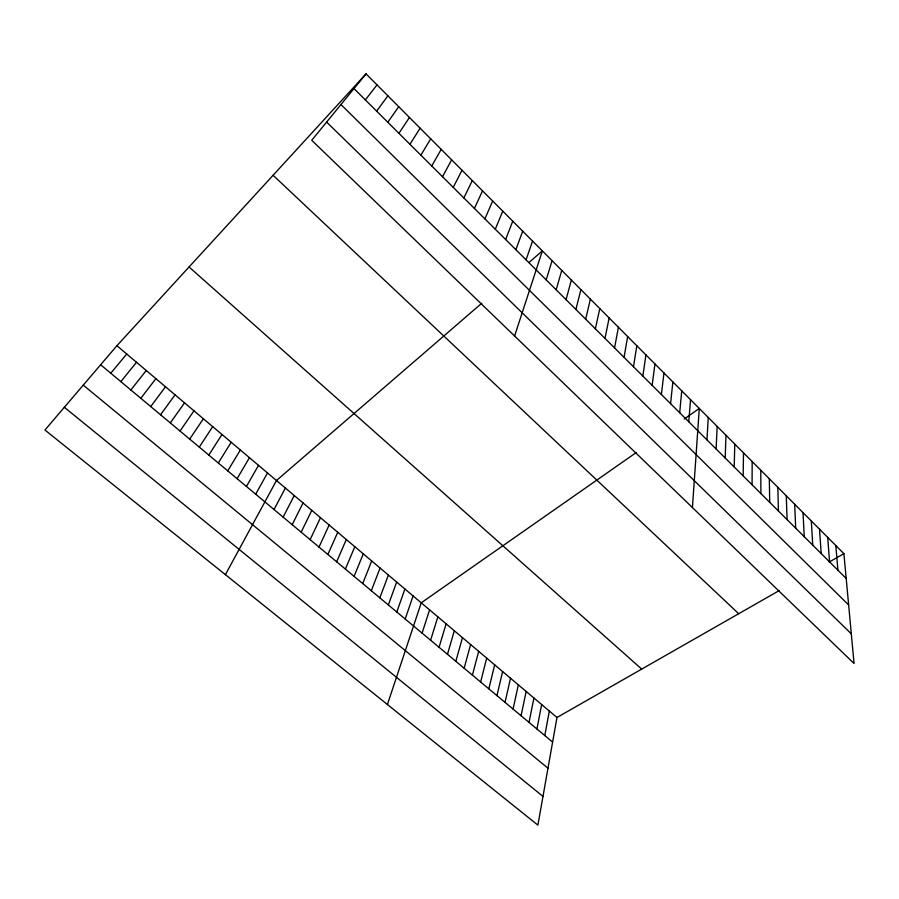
<?xml version="1.0" encoding="UTF-8"?>
<svg xmlns="http://www.w3.org/2000/svg" width="899" height="899" viewBox="0 0 899 899"><rect width="100%" height="100%" fill="white"/><g stroke="black" fill="none" stroke-linecap="round" stroke-linejoin="round"><path stroke-width="1.35" d="M752.081 484.775L752.171 461.558M743.17 475.919L743.495 452.86M734.213 466.997L734.775 444.095M725.19 458.018L725.987 435.273M716.11 448.983L717.155 426.407M706.962 439.881L708.255 417.473M692.421 507.564L699.298 408.472L684.218 419.013M688.758 421.766L690.544 399.684M679.7 412.742L681.734 390.84M670.575 403.673L672.868 381.94M661.394 394.537L663.945 372.984M652.157 385.334L654.955 363.96M642.852 376.074L645.92 354.88M633.48 366.758L636.818 345.744M624.052 357.364L627.648 336.541M779.377 590.497L556.975 717.481L537.894 825.125L44.95 430.025L116.904 345.71L366.028 73.875L843.903 553.66L854.05 663.496L311.739 140.289L366.028 73.875M544.794 735.562L549.334 711.03M614.545 347.913L618.422 327.281M536.928 728.988L541.648 704.535M529.017 722.391L533.927 698.017M604.993 338.395L609.14 317.965M521.072 715.75L526.162 691.455M595.363 328.82L599.79 308.571M513.071 709.075L518.352 684.858M505.036 702.366L510.508 678.228M496.945 695.612L502.608 671.553M585.665 319.167L590.385 299.131M488.82 688.825L494.675 664.855M575.899 309.458L580.911 289.613M480.639 682.004L486.696 658.113M472.413 675.138L478.673 651.337M566.067 299.67L571.371 280.038M464.142 668.227L470.604 644.516M455.827 661.293L462.491 637.661M556.166 289.815L561.763 270.397M447.466 654.303L454.332 630.772M439.06 647.28L446.129 623.839M546.199 279.892L552.098 260.688M430.599 640.223L437.869 616.871M422.092 633.121L429.576 609.859M514.599 336.001L542.355 250.911L528.848 262.587M387.424 704.513L421.238 602.813L636.357 452.467M405.179 619.006L413.091 595.936M526.05 259.845L532.556 241.067M396.785 611.994L404.91 589.014M388.334 604.937L396.673 582.058M515.869 249.708L522.69 231.167M379.839 597.846L388.402 575.068M371.298 590.722L380.075 568.033M505.62 239.505L512.745 221.188M362.713 583.541L371.703 560.965M354.071 576.338L363.286 553.851M495.293 229.234L502.743 211.141M345.385 569.078L354.824 546.704M484.887 218.884L492.663 201.016M336.642 561.785L346.317 539.512M327.854 554.447L337.754 532.287M474.414 208.456L482.516 190.835M319.01 547.064L329.146 525.016M310.121 539.647L320.493 517.7M301.176 532.174L311.784 510.351M463.862 197.949L472.301 180.575M292.186 524.668L303.042 502.957M283.14 517.116L294.231 495.518M453.231 187.374L462.007 170.237M274.038 509.519L285.376 488.033M442.522 176.721L451.646 159.842M225.402 574.663L276.476 480.516L481.752 303.244M255.676 494.192L267.52 472.953M431.745 165.989L441.207 149.358M246.416 486.46L258.507 465.345M237.1 478.684L249.45 457.692M420.878 155.179L430.7 138.806M227.728 470.862L240.348 449.994M218.311 462.985L231.178 442.252M409.933 144.29L420.114 128.175M208.826 455.074L221.963 434.464M199.286 447.106L212.692 426.632M398.909 133.31L409.45 117.477M189.689 439.094L203.365 418.754M180.036 431.037L193.982 410.821M387.806 122.264L398.718 106.689M170.316 422.923L184.542 402.853M160.55 414.765L175.058 394.83M376.614 111.128L387.896 95.833M150.717 406.562L165.506 386.772M140.828 398.302L155.898 378.648M365.342 99.913L377.007 84.899M130.872 389.986L146.245 370.489M120.859 381.637L136.524 362.275M110.779 373.22L126.737 354.015M829.193 562.055L843.903 553.66M64.346 407.292L542.985 796.424M83.259 385.132L547.974 768.218M100.643 364.758L552.615 742.091M116.904 345.71L556.975 717.481M189.06 266.981L641.717 669.103M273.094 175.283L738.708 613.714M326.629 122.073L851.308 633.84M340.968 104.542L848.645 604.971M353.992 88.608L846.195 578.439M835.823 545.547L837.913 570.202M827.698 537.388L829.575 561.909M819.517 529.174L821.192 553.559M811.291 520.914L812.752 545.165M803.009 512.599L804.257 536.703M794.671 504.227L795.705 528.196M786.277 495.798L787.097 519.622M777.837 487.325L778.422 511.003M769.33 478.796L769.701 502.316M760.779 470.199L760.914 493.573"/></g></svg>
